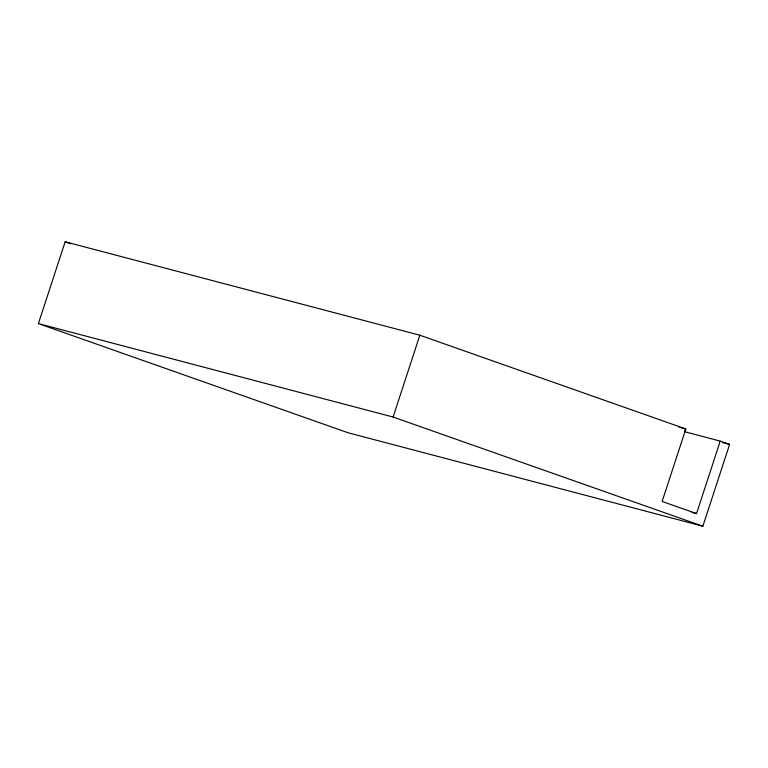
<?xml version="1.0" encoding="UTF-8"?>
<svg xmlns="http://www.w3.org/2000/svg" width="768" height="768" viewBox="0 0 768 768"><rect width="100%" height="100%" fill="white"/><g stroke="black" fill="none" stroke-linecap="round" stroke-linejoin="round"><path stroke-width="1.15" d="M38.4 323.597L65.146 241.786L419.846 335.213L685.824 428.966L662.131 501.446L696.547 513.581L720.24 441.101L729.6 444.403L702.854 526.214L348.154 432.787L38.4 323.597L393.101 417.034L702.854 526.214M393.101 417.034L419.846 335.213M684.413 430.877L685.824 428.966L678.989 427.171M684.931 431.798L720.24 441.101M722.65 442.57L729.6 444.403M691.997 512.381L696.547 513.581M65.146 241.786L70.79 243.773"/></g></svg>
